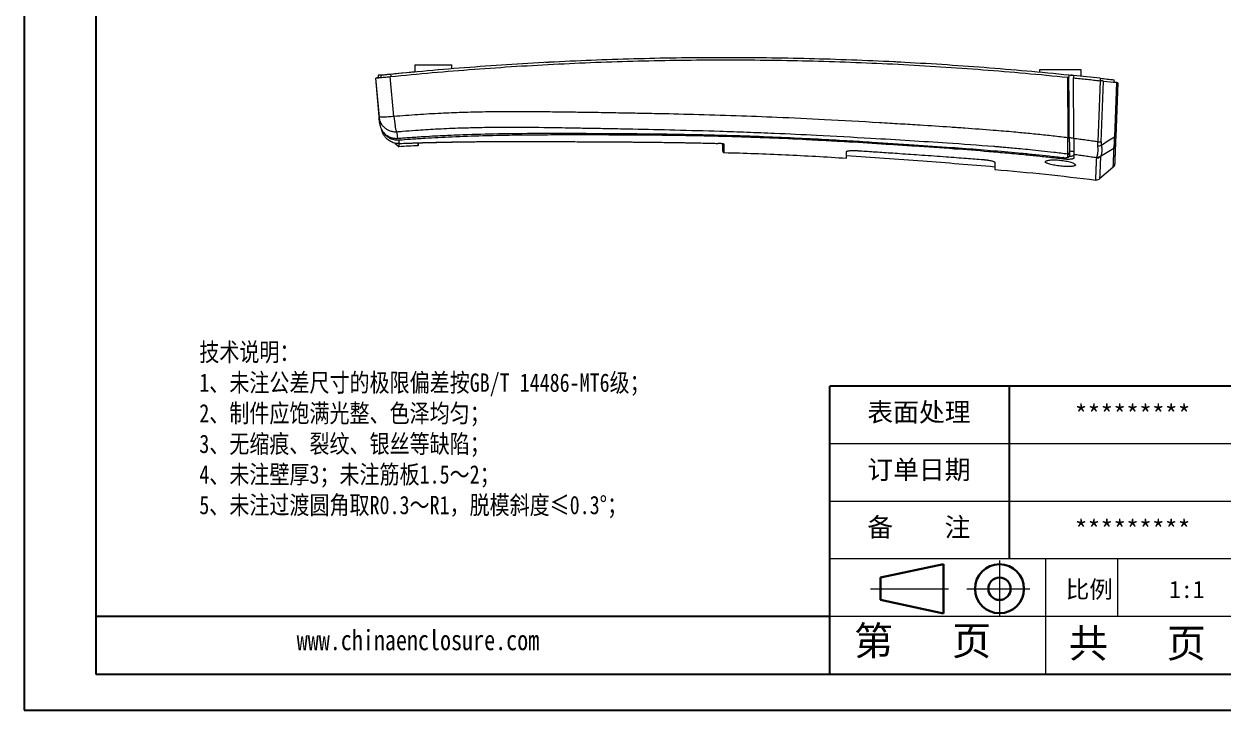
# Model space of a CAD drawing. Header units: inches. Extents: x 319 to 1827, y 1181 to 1488.
# Drawn here: x 319.2 to 562.7, y 1181.8 to 1321 of the extents above; entities that cross this region are included whole.
import ezdxf

# ---------------------------------------------------------------- set-up
doc = ezdxf.new("R2010")
doc.units = ezdxf.units.IN
doc.linetypes.add('CENTER2', pattern=[28.575, 19.05, -3.175, 3.175, -3.175])
doc.layers.add('文字', color=81, linetype='Continuous')
for name, color, linetype, lineweight in [('粗实线', 7, 'Continuous', 30), ('细实线', 3, 'Continuous', 9), ('细点划线', 2, 'CENTER2', 9)]:
    doc.layers.add(name, color=color, linetype=linetype, lineweight=lineweight)
doc.styles.get("Standard").update_dxf_attribs({"font": 'txt', "bigfont": 'gbcbig.shx'})
doc.styles.add('宋体', font='', dxfattribs={"width": 0.8, "height": 3.5})
doc.styles.get('宋体').set_extended_font_data('SimSun')

msp = doc.modelspace()

# ---------------------------------------------------------------- linework, layer by layer
for p, q in [((319.19, 1488.371), (319.19, 1181.81)), ((333.788, 1481.072), (333.788, 1189.109)), ((570.278, 1247.502), (482.689, 1247.502)), ((482.689, 1189.109), (482.689, 1247.502)), ((519.184, 1212.466), (519.184, 1247.502)), ((482.689, 1200.788), (333.788, 1200.788)), ((333.788, 1189.109), (745.456, 1189.109)), ((319.19, 1181.81), (752.755, 1181.81))]:
    msp.add_line(p, q)
at = {"color": 7, "linetype": 'Continuous', "lineweight": 15}
for p, q in [((398.526, 1312.713), (398.526, 1312.711)), ((398.526, 1312.711), (398.526, 1311.321)), ((406.026, 1312.711), (398.526, 1312.711)), ((406.026, 1312.711), (406.026, 1312.713)), ((406.026, 1311.996), (406.026, 1312.711)), ((390.52, 1310.06), (391.22, 1302.238)), ((390.52, 1310.06), (391.23, 1302.121)), ((391.025, 1310.615), (391.025, 1310.112)), ((391.073, 1310.62), (391.117, 1310.122)), ((391.57, 1310.671), (391.615, 1310.173)), ((394.25, 1302.25), (393.52, 1310.367)), ((393.629, 1310.88), (393.835, 1310.901)), ((395.172, 1311.028), (398.526, 1311.348)), ((525.226, 1311.761), (525.226, 1311.273)), ((533.726, 1311.761), (525.226, 1311.761)), ((530.946, 1310.225), (531.011, 1297.933)), ((531.226, 1310.699), (531.228, 1310.255)), ((532.126, 1310.606), (532.129, 1310.103)), ((532.193, 1297.785), (532.129, 1310.103)), ((533.726, 1310.438), (533.726, 1311.761)), ((537.553, 1310.021), (537.553, 1309.518)), ((537.577, 1309.515), (537.073, 1297.113)), ((537.727, 1297.102), (538.228, 1309.442)), ((538.119, 1309.957), (538.476, 1309.917)), ((540.376, 1309.196), (540.376, 1309.699)), ((540.837, 1309.142), (540.376, 1309.196)), ((540.893, 1309.136), (540.45, 1298.121)), ((541.156, 1309.105), (540.716, 1298.144)), ((394.977, 1297.832), (395.308, 1297.855)), ((394.434, 1296.877), (395.3, 1296.126)), ((399.176, 1296.325), (399.181, 1296.914)), ((460.973, 1295.224), (460.961, 1296.561)), ((461.155, 1294.951), (461.269, 1294.929)), ((531.29, 1294.203), (531.296, 1294.221)), ((540.14, 1291.883), (537.433, 1289.596)), ((540.138, 1291.94), (540.16, 1291.96))]:
    msp.add_line(p, q, dxfattribs=at)
at = {"color": 8, "linetype": 'Continuous', "lineweight": 15}
for p, q in [((393.672, 1310.38), (393.627, 1310.88)), ((460.895, 1296.71), (460.961, 1296.698)), ((530.133, 1293.616), (530.131, 1293.907))]:
    msp.add_line(p, q, dxfattribs=at)
at = {"color": 7, "linetype": 'Continuous', "lineweight": 15, "flags": 128}
msp.add_lwpolyline([(531.293, 1297.95), (531.257, 1304.808), (531.229, 1310.196)], dxfattribs=at)
at = {"color": 8, "linetype": 'Continuous', "lineweight": 15, "flags": 128}
for points in [[(394.958, 1297.834), (394.966, 1297.821), (394.974, 1297.824), (394.977, 1297.832)], [(395.308, 1296.786), (395.309, 1296.775), (395.309, 1296.776)], [(530.148, 1293.914), (530.145, 1293.906), (530.143, 1293.913)]]:
    msp.add_lwpolyline(points, dxfattribs=at)
at = {"color": 7, "linetype": 'Continuous', "lineweight": 15}
for centre, radius, start, end in [((461.534, 630.582), 683.679, 83.616032, 84.073478), ((415.2, 1304.13), 21.034, 185.1271, 190.31029), ((531.071, 1299.253), 1.321, 267.37223, 279.64204), ((540.517, 1298.904), 0.785, 265.14368, 284.64779), ((537.631, 1311.161), 14.059, 267.72483, 270.39084), ((536.609, 1298.814), 2.619, 280.49782, 296.55634), ((539.695, 1296.585), 0.958, 309.13774, 357.51874), ((531.012, 1294.98), 0.296, 263.21557, 359.1385), ((531.015, 1294.315), 0.297, 263.26855, 359.30854), ((536.973, 1294.879), 1.021, 262.90089, 309.06162)]:
    msp.add_arc(centre, radius, start, end, dxfattribs=at)
for points, knots in [([(393.52, 1310.367), (399.189, 1310.934), (404.873, 1311.431), (416.272, 1312.284), (421.989, 1312.639), (433.43, 1313.206), (439.157, 1313.418), (450.623, 1313.698), (456.361, 1313.765), (467.846, 1313.756), (473.595, 1313.678), (485.089, 1313.379), (490.833, 1313.156), (502.317, 1312.566), (508.057, 1312.199), (519.516, 1311.32), (525.236, 1310.808), (530.946, 1310.225)], [0, 0, 0, 0, 0.125, 0.125, 0.25, 0.25, 0.375, 0.375, 0.5, 0.5, 0.625, 0.625, 0.75, 0.75, 0.875, 0.875, 1, 1, 1, 1]), ([(393.627, 1310.88), (399.303, 1311.446), (404.994, 1311.943), (416.407, 1312.794), (422.131, 1313.148), (433.588, 1313.713), (439.323, 1313.924), (450.803, 1314.2), (456.549, 1314.267), (468.049, 1314.254), (473.804, 1314.175), (485.313, 1313.871), (491.064, 1313.647), (502.562, 1313.053), (508.309, 1312.683), (519.782, 1311.799), (525.509, 1311.285), (531.226, 1310.699)], [0, 0, 0, 0, 0.125, 0.125, 0.25, 0.25, 0.375, 0.375, 0.5, 0.5, 0.625, 0.625, 0.75, 0.75, 0.875, 0.875, 1, 1, 1, 1]), ([(390.52, 1310.06), (390.52, 1310.06), (390.539, 1310.062), (390.613, 1310.069), (390.668, 1310.075), (390.814, 1310.09), (390.904, 1310.1), (391.115, 1310.122), (391.238, 1310.134), (391.511, 1310.163), (391.661, 1310.178), (391.983, 1310.211), (392.159, 1310.229), (392.524, 1310.266), (392.714, 1310.285), (393.108, 1310.325), (393.313, 1310.346), (393.52, 1310.367)], [0, 0, 0, 0, 0.125, 0.125, 0.25, 0.25, 0.375, 0.375, 0.5, 0.5, 0.625, 0.625, 0.75, 0.75, 0.875, 0.875, 1, 1, 1, 1]), ([(391.57, 1310.671), (391.57, 1310.671), (391.621, 1310.677), (391.772, 1310.692), (391.833, 1310.698), (391.978, 1310.713), (392.062, 1310.722), (392.25, 1310.741), (392.352, 1310.751), (392.573, 1310.774), (392.694, 1310.786), (392.944, 1310.811), (393.074, 1310.824), (393.344, 1310.851), (393.485, 1310.866), (393.627, 1310.88)], [0, 0, 0, 0, 0.25, 0.25, 0.375, 0.375, 0.5, 0.5, 0.625, 0.625, 0.75, 0.75, 0.875, 0.875, 1, 1, 1, 1]), ([(393.071, 1310.824), (393.083, 1310.825), (393.107, 1310.828), (393.24, 1310.841), (393.371, 1310.854), (393.415, 1310.859)], [0, 0, 0, 0, 0.3930334, 0.7952535, 1, 1, 1, 1]), ([(530.946, 1310.225), (531.022, 1310.217), (531.095, 1310.21), (531.198, 1310.199), (531.229, 1310.196), (531.229, 1310.196)], [0, 0, 0, 0, 0.5, 0.5, 1, 1, 1, 1]), ([(532.126, 1310.606), (532.121, 1310.607), (531.938, 1310.626), (531.754, 1310.645), (531.576, 1310.663)], [0, 0, 0, 0, 0.02703517, 1, 1, 1, 1]), ([(532.129, 1310.103), (532.59, 1310.055), (533.509, 1309.959), (534.879, 1309.812), (536.233, 1309.665), (537.131, 1309.565), (537.577, 1309.515)], [0, 0, 0, 0, 0.2540155, 0.5053506, 0.7540104, 1, 1, 1, 1]), ([(537.553, 1310.021), (538.023, 1309.968), (538.494, 1309.915), (538.965, 1309.862), (539.435, 1309.808), (539.906, 1309.754), (540.376, 1309.699)], [0.0000000001, 0.0000000001, 0.0000000001, 0.0000000001, 0.0021024822, 0.0021024822, 0.0021024822, 0.0042049686, 0.0042049686, 0.0042049686, 0.0042049686]), ([(538.228, 1309.442), (538.214, 1309.444), (538.172, 1309.449), (538.077, 1309.459), (537.93, 1309.476), (537.755, 1309.495), (537.632, 1309.509), (537.577, 1309.515)], [0, 0, 0, 0, 0.081719, 0.2478044, 0.5002321, 0.7762166, 1, 1, 1, 1]), ([(541.156, 1309.105), (541.155, 1309.105), (541.153, 1309.105), (541.137, 1309.108), (541.106, 1309.111), (541.057, 1309.117), (540.987, 1309.125), (540.925, 1309.132), (540.893, 1309.136)], [0, 0, 0, 0, 0.1281498, 0.272703, 0.4333697, 0.6092955, 0.7989371, 1, 1, 1, 1]), ([(531.011, 1297.933), (530.513, 1297.994), (529.511, 1298.116), (527.994, 1298.291), (526.453, 1298.461), (524.887, 1298.626), (523.297, 1298.786), (521.683, 1298.941), (519.207, 1299.168), (515.343, 1299.496), (511.049, 1299.815), (506.099, 1300.158), (501.726, 1300.441), (496.918, 1300.739), (490.455, 1301.129), (482.116, 1301.6), (472.44, 1302.063), (463.581, 1302.409), (455.294, 1302.651), (448.458, 1302.808), (443, 1302.914), (438.595, 1302.991), (434.247, 1303.061), (429.979, 1303.127), (425.865, 1303.181), (421.544, 1303.22), (417.188, 1303.227), (412.69, 1303.186), (408.222, 1303.079), (404.439, 1302.928), (401.448, 1302.771), (399.069, 1302.624), (396.666, 1302.453), (395.058, 1302.318), (394.25, 1302.25)], [0, 0, 0, 0, 0.0109763, 0.022123, 0.0334398, 0.0449266, 0.0565831, 0.0684096, 0.0804059, 0.1109691, 0.1532236, 0.1745564, 0.2194573, 0.2490229, 0.2798483, 0.3610104, 0.4316002, 0.4916255, 0.5548661, 0.6129207, 0.6412269, 0.6743562, 0.7093979, 0.736469, 0.7679253, 0.7996043, 0.8312899, 0.8635584, 0.8984343, 0.9295668, 0.9468884, 0.9644013, 0.9821052, 1, 1, 1, 1]), ([(394.25, 1302.25), (393.872, 1302.218), (393.478, 1302.188), (392.732, 1302.137), (392.383, 1302.117), (391.809, 1302.093), (391.586, 1302.089), (391.298, 1302.095), (391.232, 1302.106), (391.23, 1302.121)], [0, 0, 0, 0, 0.25, 0.25, 0.5, 0.5, 0.75, 0.75, 1, 1, 1, 1]), ([(391.23, 1302.121), (391.236, 1302.066), (391.247, 1301.96), (391.274, 1301.809), (391.338, 1301.516), (391.478, 1301.117), (391.769, 1300.606), (392.139, 1300.165), (392.611, 1299.774), (393.128, 1299.479), (393.604, 1299.307), (393.984, 1299.22), (394.269, 1299.178), (394.551, 1299.156), (394.738, 1299.16), (394.831, 1299.162)], [0, 0, 0, 0, 0.0334496, 0.0643909, 0.0928239, 0.2140828, 0.3170107, 0.4425671, 0.5522838, 0.6737374, 0.7842982, 0.8400385, 0.8948739, 0.9474251, 1, 1, 1, 1]), ([(391.327, 1301.044), (391.319, 1301.13), (391.304, 1301.301), (391.28, 1301.567), (391.256, 1301.84), (391.239, 1302.028), (391.23, 1302.121)], [0, 0, 0, 0, 0.2500218, 0.5000135, 0.7499984, 1, 1, 1, 1]), ([(391.327, 1301.044), (391.333, 1300.982), (391.346, 1300.861), (391.376, 1300.683), (391.411, 1300.514), (391.453, 1300.353), (391.5, 1300.202), (391.55, 1300.061), (391.657, 1299.796), (391.849, 1299.425), (392.211, 1298.935), (392.688, 1298.488), (393.191, 1298.184), (393.616, 1298.009), (393.945, 1297.911), (394.282, 1297.849), (394.621, 1297.82), (394.846, 1297.829), (394.958, 1297.834)], [0, 0, 0, 0, 0.0345955, 0.0680393, 0.1002242, 0.1310511, 0.1604297, 0.1882789, 0.2145268, 0.3196679, 0.4201762, 0.5537216, 0.682407, 0.7463306, 0.8103414, 0.8741439, 0.9374519, 1, 1, 1, 1]), ([(394.831, 1299.162), (394.78, 1299.272), (394.726, 1299.428), (394.615, 1299.833), (394.559, 1300.082), (394.506, 1300.365)], [0, 0, 0, 0, 0.5, 0.5, 1, 1, 1, 1]), ([(395.308, 1296.786), (395.112, 1296.787), (394.711, 1296.791), (394.179, 1296.917), (393.719, 1297.096), (393.333, 1297.306), (392.938, 1297.591), (392.529, 1297.985), (392.135, 1298.534), (391.842, 1299.123), (391.771, 1299.542), (391.743, 1299.706)], [0, 0, 0, 0, 0.1165222, 0.238714, 0.3232666, 0.4102915, 0.499817, 0.613326, 0.7471994, 0.9014484, 1, 1, 1, 1]), ([(395.244, 1297.442), (394.919, 1297.446), (394.201, 1297.455), (393.292, 1297.854), (392.62, 1298.417), (392.269, 1298.799), (392.157, 1299.036), (392.149, 1299.053)], [0, 0, 0, 0, 0.2653157, 0.5855651, 0.7853312, 0.9854164, 1, 1, 1, 1]), ([(394.831, 1299.162), (395.224, 1299.197), (396.489, 1299.308), (399.109, 1299.511), (402.844, 1299.746), (406.847, 1299.923), (410.833, 1300.037), (414.649, 1300.096), (420.004, 1300.111), (425.538, 1300.046), (430.86, 1299.955), (434.856, 1299.884), (438.684, 1299.812), (444.232, 1299.7), (451.472, 1299.54), (459.192, 1299.331), (465.934, 1299.102), (472.463, 1298.839), (480.844, 1298.445), (489.997, 1297.94), (498.83, 1297.408), (507.14, 1296.88), (512.854, 1296.472), (516.212, 1296.199), (516.668, 1296.161), (517.425, 1296.098), (518.482, 1296.008), (519.838, 1295.888), (521.494, 1295.734), (523.447, 1295.544), (525.696, 1295.31), (528.241, 1295.026), (530.032, 1294.804), (530.977, 1294.686)], [0, 0, 0, 0, 0.0087666, 0.0281735, 0.0582284, 0.0916529, 0.1167607, 0.1463145, 0.1758945, 0.2348332, 0.2682469, 0.2930693, 0.3227746, 0.3524469, 0.4150967, 0.4819447, 0.5221471, 0.5633056, 0.6254805, 0.7064478, 0.7646376, 0.8197991, 0.8893247, 0.8904648, 0.8938162, 0.8993779, 0.9071483, 0.9171256, 0.9293069, 0.9436892, 0.9602684, 0.9790403, 1, 1, 1, 1]), ([(394.831, 1299.162), (394.84, 1299.068), (394.858, 1298.879), (394.884, 1298.606), (394.909, 1298.341), (394.934, 1298.083), (394.95, 1297.917), (394.958, 1297.834)], [0, 0, 0, 0, 0.2013896, 0.4020875, 0.6020908, 0.8013961, 1, 1, 1, 1]), ([(394.958, 1297.834), (395.294, 1297.859), (396.043, 1297.915), (397.279, 1298.003), (398.673, 1298.098), (400.523, 1298.216), (402.923, 1298.353), (405.618, 1298.483), (409.854, 1298.653), (416.193, 1298.82), (423.691, 1298.87), (431.022, 1298.855), (437.544, 1298.83), (444.411, 1298.778), (451.481, 1298.688), (457.903, 1298.563), (462.963, 1298.424), (468.018, 1298.256), (473.552, 1298.031), (480.094, 1297.712), (485.92, 1297.392), (492.399, 1297.004), (499.474, 1296.547), (506.774, 1296.046), (513.137, 1295.57), (517.882, 1295.172), (521.635, 1294.822), (524.415, 1294.545), (527.271, 1294.244), (529.161, 1294.027), (530.148, 1293.914)], [0, 0, 0, 0, 0.007516, 0.0167149, 0.0275948, 0.0386141, 0.0580156, 0.0810957, 0.0986674, 0.1523573, 0.2220718, 0.2651882, 0.3150116, 0.3667206, 0.4173777, 0.4716421, 0.508929, 0.5294029, 0.5835551, 0.6314655, 0.6742717, 0.7126036, 0.7750083, 0.8310783, 0.8744381, 0.916155, 0.9364439, 0.9578738, 0.978011, 1, 1, 1, 1]), ([(530.133, 1293.616), (529.583, 1293.68), (528.506, 1293.804), (526.924, 1293.978), (525.409, 1294.14), (523.962, 1294.29), (521.728, 1294.514), (518.737, 1294.796), (513.87, 1295.216), (507.572, 1295.699), (501.277, 1296.137), (496.031, 1296.487), (490.986, 1296.812), (485.735, 1297.129), (480.691, 1297.405), (475.647, 1297.66), (469.512, 1297.934), (461.949, 1298.189), (454.372, 1298.357), (446.549, 1298.46), (439.578, 1298.504), (433.568, 1298.514), (428.554, 1298.514), (423.262, 1298.498), (417.767, 1298.442), (411.975, 1298.316), (407.185, 1298.146), (403.269, 1297.956), (400.458, 1297.796), (397.791, 1297.625), (396.033, 1297.499), (395.244, 1297.442)], [0, 0, 0, 0, 0.0122739, 0.0240439, 0.0353097, 0.0460709, 0.0563273, 0.0851232, 0.1127065, 0.1646888, 0.2251652, 0.2525932, 0.2812164, 0.3372226, 0.3691994, 0.3931753, 0.4491947, 0.5053302, 0.5609844, 0.6173333, 0.6789871, 0.7158038, 0.750915, 0.7904448, 0.8335269, 0.8732307, 0.9195072, 0.9403596, 0.9606872, 0.982347, 1, 1, 1, 1]), ([(530.977, 1294.686), (530.977, 1294.703), (530.978, 1294.738), (530.98, 1294.804), (530.981, 1294.883), (530.983, 1294.976), (530.985, 1295.086), (530.987, 1295.213), (530.989, 1295.356), (530.991, 1295.552), (530.994, 1295.9), (531, 1296.36), (531.004, 1296.863), (531.007, 1297.253), (531.009, 1297.607), (531.01, 1297.829), (531.011, 1297.933)], [0, 0, 0, 0, 0.0416415, 0.0852669, 0.1308876, 0.1785013, 0.2280892, 0.2796147, 0.3330207, 0.3882282, 0.4793706, 0.6562163, 0.7583237, 0.8495955, 0.9300565, 1, 1, 1, 1]), ([(531.293, 1297.95), (531.294, 1297.611), (531.296, 1297.273), (531.3, 1296.637), (531.301, 1296.338), (531.304, 1295.808), (531.305, 1295.577), (531.307, 1295.205), (531.308, 1295.064), (531.308, 1294.976)], [0, 0, 0, 0, 0.25, 0.25, 0.5, 0.5, 0.75, 0.75, 1, 1, 1, 1]), ([(531.293, 1297.925), (531.293, 1297.871), (531.294, 1297.759), (531.295, 1297.586), (531.296, 1297.405), (531.297, 1297.215), (531.298, 1296.942), (531.299, 1296.598), (531.302, 1296.227), (531.304, 1295.914), (531.305, 1295.664), (531.306, 1295.47), (531.306, 1295.323), (531.307, 1295.259), (531.307, 1295.228)], [0, 0, 0, 0, 0.0440202, 0.0910303, 0.1410762, 0.1941808, 0.2503385, 0.3749525, 0.5011571, 0.6137903, 0.7205682, 0.8207694, 0.9139684, 1, 1, 1, 1]), ([(540.299, 1295.842), (540.305, 1295.861), (540.317, 1295.897), (540.334, 1295.959), (540.35, 1296.026), (540.365, 1296.099), (540.385, 1296.214), (540.409, 1296.386), (540.433, 1296.642), (540.451, 1296.941), (540.46, 1297.252), (540.462, 1297.55), (540.459, 1297.829), (540.453, 1298.023), (540.45, 1298.121)], [0, 0, 0, 0, 0.0510821, 0.1012105, 0.1503773, 0.1985774, 0.2458087, 0.3606734, 0.4734411, 0.5975094, 0.7225301, 0.8125772, 0.9050451, 1, 1, 1, 1]), ([(540.716, 1298.144), (540.714, 1298.1), (540.71, 1298.014), (540.705, 1297.887), (540.7, 1297.763), (540.695, 1297.644), (540.689, 1297.48), (540.681, 1297.279), (540.672, 1297.065), (540.665, 1296.887), (540.659, 1296.741), (540.654, 1296.623), (540.652, 1296.571), (540.651, 1296.544)], [0, 0, 0, 0, 0.0573563, 0.1133809, 0.1683518, 0.2225633, 0.276322, 0.3986728, 0.5199968, 0.6338725, 0.7501887, 0.8714834, 1, 1, 1, 1]), ([(395.232, 1296.795), (395.248, 1296.618), (395.286, 1296.212), (395.291, 1296.161), (395.293, 1296.132)], [0, 0, 0, 0, 0.4377719, 1, 1, 1, 1]), ([(395.308, 1296.786), (395.907, 1296.809), (397.151, 1296.858), (399.084, 1296.922), (401.154, 1296.983), (403.359, 1297.037), (405.378, 1297.078), (407.299, 1297.11), (409.734, 1297.143), (414.578, 1297.189), (420.375, 1297.195), (426.367, 1297.173), (431.155, 1297.152), (436.3, 1297.129), (441.785, 1297.096), (446.104, 1297.053), (449.512, 1297.01), (452.559, 1296.964), (456.209, 1296.896), (458.822, 1296.829), (459.968, 1296.8)], [0, 0, 0, 0, 0.0278159, 0.0577313, 0.0897469, 0.1238634, 0.1600813, 0.1834155, 0.2130103, 0.2730345, 0.4081298, 0.4819542, 0.5509787, 0.6302673, 0.7206401, 0.8054327, 0.830629, 0.8787785, 0.9468041, 1, 1, 1, 1]), ([(395.309, 1296.776), (396.025, 1296.804), (397.357, 1296.856), (399.207, 1296.916), (400.756, 1296.962), (402.024, 1296.995), (404.101, 1297.045), (408.183, 1297.122), (416.254, 1297.202), (428.502, 1297.162), (439.135, 1297.12), (446.236, 1297.049), (448.556, 1297.021), (450.443, 1296.995), (452.044, 1296.97), (453.56, 1296.944), (455.473, 1296.907), (457.653, 1296.86), (459.195, 1296.819), (459.968, 1296.799)], [0, 0, 0, 0, 0.0332562, 0.0618696, 0.0858398, 0.1051667, 0.1206801, 0.1822398, 0.2945611, 0.4951352, 0.7504142, 0.7878547, 0.8245941, 0.8580528, 0.8753951, 0.8988397, 0.9284222, 0.9641423, 1, 1, 1, 1]), ([(399.176, 1296.914), (399.176, 1296.753), (399.176, 1296.397), (399.176, 1296.35), (399.176, 1296.325)], [0, 0, 0, 0, 0.4541957, 1, 1, 1, 1]), ([(459.968, 1296.8), (459.968, 1296.798), (459.968, 1296.794), (459.968, 1296.804), (459.968, 1296.817), (459.969, 1296.822)], [0, 0, 0, 0, 0.4114656, 0.8107808, 1, 1, 1, 1]), ([(461.265, 1296.563), (461.264, 1296.568), (461.263, 1296.579), (461.249, 1296.595), (461.229, 1296.611), (461.2, 1296.627), (461.163, 1296.643), (461.118, 1296.659), (461.066, 1296.674), (460.979, 1296.696), (460.843, 1296.724), (460.644, 1296.753), (460.426, 1296.775), (460.199, 1296.792), (460.044, 1296.797), (459.968, 1296.8)], [0, 0, 0, 0, 0.0514068, 0.1028143, 0.1542056, 0.2056064, 0.2570293, 0.3084372, 0.3598124, 0.4111934, 0.5355877, 0.6566337, 0.7744021, 0.8889116, 1, 1, 1, 1]), ([(460.973, 1295.224), (460.973, 1295.225), (460.973, 1295.227), (460.973, 1295.243), (460.973, 1295.268), (460.973, 1295.303), (460.973, 1295.349), (460.973, 1295.404), (460.973, 1295.469), (460.973, 1295.545), (460.973, 1295.631), (460.973, 1295.727), (460.973, 1295.832), (460.974, 1295.948), (460.974, 1296.074), (460.974, 1296.21), (460.974, 1296.356), (460.974, 1296.513), (460.974, 1296.679), (460.974, 1296.798), (460.974, 1296.857)], [0, 0, 0, 0, 0.0554205, 0.1108559, 0.1663064, 0.2217722, 0.2772536, 0.3327506, 0.3882635, 0.4437925, 0.4993376, 0.5548991, 0.6104772, 0.666072, 0.7216836, 0.7773122, 0.832958, 0.8886211, 0.9443017, 1, 1, 1, 1]), ([(460.974, 1296.857), (460.974, 1296.789), (461.003, 1296.709), (461.116, 1296.595), (461.196, 1296.565), (461.265, 1296.563)], [0, 0, 0, 0, 0.5, 0.5, 1, 1, 1, 1]), ([(537.073, 1297.113), (536.674, 1297.171), (535.87, 1297.289), (534.657, 1297.458), (533.43, 1297.625), (532.607, 1297.731), (532.193, 1297.785)], [0, 0, 0, 0, 0.2461121, 0.4948191, 0.7461169, 1, 1, 1, 1]), ([(532.193, 1297.785), (532.193, 1297.73), (532.194, 1297.618), (532.195, 1297.447), (532.196, 1297.267), (532.197, 1297.081), (532.198, 1296.888), (532.199, 1296.584), (532.201, 1296.181), (532.203, 1295.754), (532.207, 1295.41), (532.207, 1295.145), (532.208, 1294.926), (532.209, 1294.753), (532.21, 1294.618), (532.21, 1294.556), (532.21, 1294.526)], [0, 0, 0, 0, 0.0365968, 0.0752166, 0.1158863, 0.1586228, 0.2034308, 0.2503003, 0.3749299, 0.5011306, 0.5957727, 0.6862813, 0.7721974, 0.853214, 0.929164, 1, 1, 1, 1]), ([(536.906, 1294.047), (536.915, 1294.071), (536.935, 1294.119), (536.962, 1294.2), (536.987, 1294.288), (537.011, 1294.382), (537.033, 1294.482), (537.053, 1294.586), (537.07, 1294.695), (537.085, 1294.806), (537.101, 1294.958), (537.116, 1295.158), (537.125, 1295.412), (537.123, 1295.679), (537.112, 1295.954), (537.095, 1296.144), (537.086, 1296.239)], [0, 0, 0, 0, 0.0587908, 0.1169525, 0.17439, 0.2310138, 0.2867412, 0.3414965, 0.3952121, 0.4478283, 0.4992942, 0.6003001, 0.7011146, 0.8014814, 0.9011733, 1, 1, 1, 1]), ([(537.086, 1296.239), (537.081, 1296.287), (537.072, 1296.384), (537.064, 1296.53), (537.06, 1296.676), (537.06, 1296.822), (537.064, 1296.968), (537.07, 1297.065), (537.073, 1297.113)], [0, 0, 0, 0, 0.1707748, 0.3398982, 0.5073718, 0.6732026, 0.8374046, 1, 1, 1, 1]), ([(537.78, 1296.471), (537.791, 1296.414), (537.815, 1296.301), (537.843, 1296.135), (537.865, 1295.973), (537.881, 1295.817), (537.892, 1295.667), (537.898, 1295.523), (537.899, 1295.386), (537.896, 1295.257), (537.886, 1295.076), (537.861, 1294.852), (537.809, 1294.605), (537.74, 1294.389), (537.683, 1294.274), (537.654, 1294.217)], [0, 0, 0, 0, 0.0604808, 0.1201601, 0.178934, 0.2367063, 0.2933891, 0.3489035, 0.4031799, 0.4561586, 0.5077896, 0.6320662, 0.755826, 0.8786014, 1, 1, 1, 1]), ([(540.651, 1296.544), (540.647, 1296.448), (540.64, 1296.258), (540.629, 1295.985), (540.618, 1295.722), (540.608, 1295.47), (540.598, 1295.229), (540.589, 1294.998), (540.58, 1294.778), (540.572, 1294.568), (540.564, 1294.369), (540.556, 1294.181), (540.549, 1294.003), (540.543, 1293.836), (540.536, 1293.679), (540.53, 1293.533), (540.524, 1293.364), (540.516, 1293.185), (540.509, 1293.007), (540.503, 1292.862), (540.499, 1292.749), (540.496, 1292.668), (540.494, 1292.617), (540.493, 1292.61), (540.493, 1292.607)], [0, 0, 0, 0, 0.0368913, 0.0737581, 0.1106035, 0.1474305, 0.184242, 0.2210411, 0.2578307, 0.2946137, 0.3313933, 0.3681724, 0.404954, 0.4417411, 0.4785367, 0.5153438, 0.5521653, 0.6159482, 0.6797697, 0.7436453, 0.8075906, 0.8716212, 0.9357525, 1, 1, 1, 1]), ([(460.973, 1295.224), (460.974, 1295.155), (461.003, 1295.074), (461.117, 1294.958), (461.197, 1294.928), (461.267, 1294.927)], [0, 0, 0, 0, 0.5, 0.5, 1, 1, 1, 1]), ([(461.035, 1295.066), (461.057, 1295.032), (461.114, 1294.947), (461.211, 1294.935), (461.269, 1294.928)], [0, 0, 0, 0, 0.3955635, 1, 1, 1, 1]), ([(461.267, 1294.927), (465.402, 1294.842), (469.537, 1294.697), (477.807, 1294.309), (481.942, 1294.067), (486.076, 1293.794)], [0, 0, 0, 0, 0.5, 0.5, 1, 1, 1, 1]), ([(486.076, 1295.135), (486.077, 1295.142), (486.078, 1295.156), (486.094, 1295.176), (486.119, 1295.195), (486.154, 1295.214), (486.199, 1295.232), (486.291, 1295.26), (486.461, 1295.295), (486.76, 1295.328), (487.122, 1295.349), (487.491, 1295.355), (487.834, 1295.35), (488.139, 1295.34), (488.346, 1295.328), (488.45, 1295.322)], [0, 0, 0, 0, 0.04217361, 0.0839704, 0.12556783, 0.16714587, 0.20888469, 0.25096232, 0.37614008, 0.50110686, 0.62598105, 0.75078433, 0.83401738, 0.91659622, 1, 1, 1, 1]), ([(516.176, 1292.006), (511.304, 1292.429), (501.266, 1293.211), (491.236, 1293.957), (486.076, 1294.296)], [0.63148988, 0.63148988, 0.63148988, 0.63148988, 0.7172228, 0.80795184, 0.80795184, 0.80795184, 0.80795184]), ([(488.45, 1295.322), (489.469, 1295.256), (491.651, 1295.113), (494.472, 1294.922), (497.77, 1294.696), (501.533, 1294.433), (506.034, 1294.111), (510.167, 1293.807), (512.673, 1293.612), (513.801, 1293.524)], [0, 0, 0, 0, 0.1205753, 0.2581001, 0.333765, 0.5108005, 0.7033031, 0.8663725, 1, 1, 1, 1]), ([(513.801, 1293.524), (513.854, 1293.52), (513.958, 1293.511), (514.114, 1293.497), (514.267, 1293.48), (514.419, 1293.462), (514.568, 1293.443), (514.811, 1293.409), (515.134, 1293.355), (515.494, 1293.278), (515.79, 1293.197), (515.985, 1293.125), (516.101, 1293.063), (516.164, 1293.012), (516.172, 1292.981), (516.176, 1292.966)], [0, 0, 0, 0, 0.0418489, 0.0833825, 0.1247841, 0.1662388, 0.2079313, 0.2500428, 0.3747952, 0.4999583, 0.6248439, 0.7498494, 0.833549, 0.9164607, 1, 1, 1, 1]), ([(526.43, 1293.07), (526.431, 1293.081), (526.433, 1293.103), (526.449, 1293.136), (526.473, 1293.167), (526.507, 1293.198), (526.55, 1293.227), (526.603, 1293.255), (526.716, 1293.303), (526.93, 1293.364), (527.307, 1293.424), (527.765, 1293.458), (528.285, 1293.467), (528.85, 1293.447), (529.442, 1293.399), (530.037, 1293.325), (530.614, 1293.226), (531.149, 1293.106), (531.625, 1292.972), (532.016, 1292.829), (532.257, 1292.709), (532.397, 1292.615), (532.471, 1292.547), (532.518, 1292.481), (532.524, 1292.441), (532.527, 1292.42)], [0, 0, 0, 0, 0.0182561, 0.0363446, 0.0543225, 0.0722474, 0.0901779, 0.1081724, 0.1262885, 0.1879599, 0.2488579, 0.3098512, 0.370713, 0.4310066, 0.492279, 0.554417, 0.6161664, 0.6796655, 0.743759, 0.8075973, 0.8720783, 0.904297, 0.9361531, 0.9679519, 1, 1, 1, 1]), ([(532.527, 1292.42), (532.526, 1292.409), (532.525, 1292.387), (532.51, 1292.355), (532.487, 1292.325), (532.454, 1292.297), (532.412, 1292.27), (532.36, 1292.245), (532.249, 1292.203), (532.038, 1292.152), (531.662, 1292.111), (531.203, 1292.095), (530.68, 1292.102), (530.11, 1292.133), (529.512, 1292.187), (528.913, 1292.259), (528.333, 1292.349), (527.798, 1292.454), (527.324, 1292.57), (526.935, 1292.693), (526.696, 1292.8), (526.558, 1292.885), (526.484, 1292.948), (526.438, 1293.01), (526.433, 1293.05), (526.43, 1293.07)], [0, 0, 0, 0, 0.0181174, 0.0360662, 0.0539014, 0.0716792, 0.0894562, 0.1072892, 0.125234, 0.1868355, 0.2477547, 0.3090596, 0.3704436, 0.4314279, 0.4933817, 0.5560263, 0.6180372, 0.6813819, 0.7450524, 0.8083782, 0.8723232, 0.9044211, 0.9361932, 0.9679493, 1, 1, 1, 1]), ([(532.214, 1293.866), (532.213, 1293.854), (532.211, 1293.832), (532.197, 1293.801), (532.175, 1293.771), (532.143, 1293.742), (532.102, 1293.715), (532.021, 1293.674), (531.869, 1293.625), (531.607, 1293.582), (531.289, 1293.559), (530.966, 1293.557), (530.667, 1293.569), (530.401, 1293.587), (530.222, 1293.607), (530.133, 1293.616)], [0, 0, 0, 0, 0.0433035, 0.0860907, 0.1285519, 0.1708818, 0.2132768, 0.2559323, 0.3811441, 0.504863, 0.627904, 0.7518281, 0.8344988, 0.9166886, 1, 1, 1, 1]), ([(530.148, 1293.914), (530.256, 1293.901), (530.365, 1293.894), (530.567, 1293.891), (530.66, 1293.895), (530.815, 1293.915), (530.876, 1293.93), (530.959, 1293.97), (530.98, 1293.994), (530.98, 1294.02)], [0, 0, 0, 0, 0.25, 0.25, 0.5, 0.5, 0.75, 0.75, 1, 1, 1, 1]), ([(530.938, 1293.973), (530.986, 1293.986), (531.088, 1294.014), (531.197, 1294.072), (531.269, 1294.133), (531.281, 1294.177), (531.286, 1294.194)], [0, 0, 0, 0, 0.2494778, 0.5300436, 0.812975, 1, 1, 1, 1]), ([(531.31, 1294.588), (531.307, 1294.57), (531.301, 1294.536), (531.253, 1294.509), (531.23, 1294.497)], [0, 0, 0, 0, 0.5388321, 1, 1, 1, 1]), ([(531.244, 1295.026), (531.26, 1295.035), (531.301, 1295.059), (531.305, 1295.088), (531.308, 1295.107)], [0, 0, 0, 0, 0.3775046, 1, 1, 1, 1]), ([(531.282, 1294.183), (531.39, 1294.189), (531.606, 1294.202), (531.865, 1294.247), (532.06, 1294.31), (532.188, 1294.39), (532.203, 1294.455), (532.21, 1294.488)], [0, 0, 0, 0, 0.1945397, 0.3914132, 0.5923598, 0.7950662, 1, 1, 1, 1]), ([(531.308, 1294.976), (531.309, 1294.862), (531.31, 1294.634), (531.311, 1294.419), (531.312, 1294.311)], [0, 0, 0, 0, 0.4999631, 1, 1, 1, 1]), ([(536.847, 1293.866), (536.464, 1293.924), (535.698, 1294.04), (534.542, 1294.207), (533.379, 1294.37), (532.601, 1294.474), (532.21, 1294.526)], [0, 0, 0, 0, 0.2478595, 0.4971391, 0.7478493, 1, 1, 1, 1]), ([(536.662, 1289.367), (536.662, 1289.368), (536.662, 1289.37), (536.662, 1289.388), (536.663, 1289.416), (536.665, 1289.457), (536.667, 1289.511), (536.67, 1289.579), (536.674, 1289.662), (536.678, 1289.759), (536.683, 1289.872), (536.689, 1290.002), (536.696, 1290.177), (536.706, 1290.411), (536.718, 1290.716), (536.732, 1291.058), (536.748, 1291.437), (536.765, 1291.852), (536.783, 1292.302), (536.803, 1292.787), (536.824, 1293.305), (536.839, 1293.679), (536.847, 1293.866)], [0, 0, 0, 0, 0.03461587, 0.06987504, 0.10577921, 0.14232944, 0.17952624, 0.21736961, 0.25585915, 0.29499423, 0.33477417, 0.37519852, 0.41626722, 0.48218243, 0.54783098, 0.61321605, 0.67833994, 0.74320301, 0.80780357, 0.87213869, 0.93620508, 1, 1, 1, 1]), ([(536.847, 1293.866), (536.849, 1293.878), (536.854, 1293.903), (536.867, 1293.946), (536.884, 1293.994), (536.898, 1294.029), (536.906, 1294.047)], [0, 0, 0, 0, 0.2505137, 0.500743, 0.7506007, 1, 1, 1, 1]), ([(536.906, 1294.047), (537.037, 1294.026), (537.176, 1294.028), (537.436, 1294.088), (537.556, 1294.144), (537.654, 1294.217)], [0, 0, 0, 0, 0.5, 0.5, 1, 1, 1, 1]), ([(537.616, 1294.086), (537.556, 1292.598), (537.511, 1291.473), (537.449, 1289.972), (537.43, 1289.596), (537.433, 1289.596)], [0, 0, 0, 0, 0.5, 0.5, 1, 1, 1, 1]), ([(540.493, 1292.607), (540.488, 1292.473), (540.454, 1292.334), (540.331, 1292.082), (540.242, 1291.97), (540.14, 1291.883)], [0, 0, 0, 0, 0.5, 0.5, 1, 1, 1, 1]), ([(540.246, 1292.041), (540.281, 1292.069), (540.381, 1292.15), (540.426, 1292.293), (540.455, 1292.387)], [0, 0, 0, 0, 0.3441712, 1, 1, 1, 1]), ([(537.433, 1289.596), (537.331, 1289.509), (537.206, 1289.44), (536.938, 1289.361), (536.795, 1289.35), (536.662, 1289.367)], [0, 0, 0, 0, 0.5, 0.5, 1, 1, 1, 1])]:
    msp.add_open_spline(points, degree=3, knots=knots, dxfattribs=at)
for points in [[(424.976, 1313.282), (425.443, 1313.307), (425.909, 1313.332), (426.376, 1313.356)], [(459.776, 1314.258), (460.243, 1314.26), (460.709, 1314.26), (461.176, 1314.26)], [(495.676, 1313.408), (496.143, 1313.384), (496.609, 1313.36), (497.076, 1313.336)], [(391.025, 1310.112), (390.939, 1310.103), (390.854, 1310.095), (390.769, 1310.086)], [(391.57, 1310.671), (391.404, 1310.654), (391.238, 1310.637), (391.073, 1310.62)], [(393.667, 1310.884), (394.168, 1310.934), (394.67, 1310.983), (395.172, 1311.032)], [(531.226, 1310.699), (531.526, 1310.668), (531.826, 1310.638), (532.126, 1310.606)], [(538.228, 1309.442), (539.116, 1309.342), (540.005, 1309.24), (540.893, 1309.136)], [(532.193, 1297.811), (531.893, 1297.85), (531.593, 1297.888), (531.293, 1297.925)], [(537.78, 1296.471), (538.671, 1297.016), (539.562, 1297.566), (540.45, 1298.121)], [(395.244, 1297.442), (395.266, 1297.213), (395.287, 1296.994), (395.308, 1296.786)], [(399.176, 1296.325), (397.882, 1296.263), (396.587, 1296.199), (395.293, 1296.132)], [(537.654, 1294.217), (538.537, 1294.754), (539.419, 1295.295), (540.299, 1295.842)], [(537.727, 1297.102), (537.719, 1296.888), (537.738, 1296.674), (537.78, 1296.471)], [(486.076, 1293.794), (486.076, 1293.794), (486.076, 1294.242), (486.076, 1295.135)], [(516.176, 1292.966), (516.176, 1291.993), (516.176, 1291.504), (516.176, 1291.504)], [(530.98, 1294.02), (530.979, 1294.234), (530.978, 1294.456), (530.977, 1294.686)], [(532.207, 1295.111), (531.907, 1295.151), (531.607, 1295.19), (531.307, 1295.229)], [(531.307, 1295.229), (531.308, 1295.007), (531.309, 1294.794), (531.31, 1294.588)], [(532.21, 1294.526), (532.211, 1294.298), (532.212, 1294.077), (532.214, 1293.866)], [(537.654, 1294.217), (537.63, 1294.165), (537.618, 1294.121), (537.616, 1294.086)], [(516.176, 1291.504), (523.022, 1290.911), (529.858, 1290.229), (536.662, 1289.367)]]:
    msp.add_open_spline(points, degree=3, dxfattribs=at)
at = {"color": 8, "linetype": 'Continuous', "lineweight": 15}
for points, knots in [([(461.267, 1294.943), (461.267, 1294.977), (461.266, 1295.049), (461.266, 1295.584), (461.265, 1296.237), (461.265, 1296.563)], [0, 0, 0, 0, 0.3132007, 0.6565985, 1, 1, 1, 1]), ([(540.299, 1295.842), (540.279, 1295.347), (540.239, 1294.356), (540.195, 1293.261), (540.164, 1292.477), (540.146, 1292.049), (540.144, 1291.992), (540.143, 1291.975)], [0, 0, 0, 0, 0.22584411, 0.45169216, 0.67753995, 0.90338186, 1, 1, 1, 1])]:
    msp.add_open_spline(points, degree=3, knots=knots, dxfattribs=at)
at = {"layer": '粗实线', "color": 7}
for p, q in [((505.77, 1211.374), (493.01, 1208.669)), ((505.77, 1211.374), (505.77, 1201.373)), ((493.01, 1208.669), (493.01, 1204.156)), ((493.01, 1204.156), (505.77, 1201.373))]:
    msp.add_line(p, q, dxfattribs=at)
for radius in [4.961, 2.256]:
    msp.add_circle((517.127, 1206.413), radius, dxfattribs=at)
at = {"layer": '细实线', "color": 7}
for p, q in [((570.278, 1235.823), (482.689, 1235.823)), ((570.278, 1224.145), (482.689, 1224.145)), ((745.456, 1212.466), (482.689, 1212.466)), ((526.483, 1212.466), (526.483, 1189.109)), ((541.082, 1212.466), (541.082, 1200.788)), ((570.278, 1200.788), (482.689, 1200.788))]:
    msp.add_line(p, q, dxfattribs=at)
at = {"layer": '细点划线', "color": 7}
for p, q in [((517.127, 1212.124), (517.127, 1200.788)), ((490.975, 1206.413), (506.748, 1206.413)), ((510.492, 1206.413), (523.314, 1206.413))]:
    msp.add_line(p, q, dxfattribs=at)

# ---------------------------------------------------------------- texts
at = {"char_height": 3.84068, "width": 2182.85004, "attachment_point": 1}
for s, insert in [('{\\fSimHei|b0|i0|c134|p49;表面处理}', (490.306, 1244.188)), ('{\\fSimHei|b0|i0|c134|p49;*********}', (532.371, 1243.694)), ('{\\fSimHei|b0|i0|c134|p49;订单日期}', (490.306, 1232.509)), ('{\\fSimHei|b0|i0|c134|p49;备    注}', (490.306, 1220.831)), ('{\\fSimHei|b0|i0|c134|p49;*********}', (532.371, 1220.337))]:
    msp.add_mtext(s, dxfattribs=dict(at, insert=insert))
at = {"layer": '文字', "color": 0, "attachment_point": 1, "style": '宋体'}
for s, insert, char_height, width in [('{\\H1.111x;技术说明：\\P1、未注公差尺寸的极限偏差按GB/T 14486-MT6级；\\P2、制件应饱满光整、色泽均匀；\\P3、无缩痕、裂纹、银丝等缺陷；\\P4、未注壁厚3；未注筋板1.5～2；\\P5、未注过渡圆角取R0.3～R1，脱模斜度≤0.3%%D；}', (354.76, 1256.324), 3.35301, 159.15449), ('www.chinaenclosure.com', (374.521, 1198.06), 4.11084, 72.22347)]:
    msp.add_mtext(s, dxfattribs=dict(at, insert=insert, char_height=char_height, width=width))
at = {"layer": '细实线', "color": 7, "attachment_point": 1}
for s, insert, char_height, width in [('{\\fSimSun|b0|i0|c134|p54;比例}', (530.571, 1208.044), 3.50355, 15.37952), ('{\\fSimSun|b0|i0|c134|p54;1:1}', (551.556, 1208.044), 3.50355, 15.37952), ('{\\fSimSun|b0|i0|c134|p54;第   页}', (487.603, 1198.781), 5.83926, 43.79443), ('{\\fSimSun|b0|i0|c134|p54; 共   页}', (527.198, 1198.284), 5.83926, 43.79443)]:
    msp.add_mtext(s, dxfattribs=dict(at, insert=insert, char_height=char_height, width=width))

doc.saveas('drawing.dxf')
